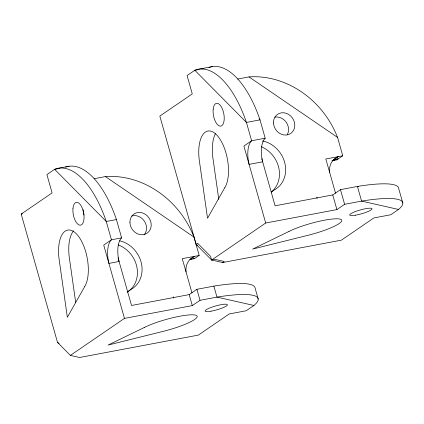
<?xml version="1.0" encoding="UTF-8"?>
<svg xmlns="http://www.w3.org/2000/svg" width="424" height="424" viewBox="0 0 424 424"><rect width="100%" height="100%" fill="white"/><g stroke="black" fill="none" stroke-linecap="round" stroke-linejoin="round"><path stroke-width="0.64" d="M70.41 355.397L124.471 318.387L192.295 305.598L200.017 300.314L216.971 297.113A87.031 15.11 -15.8 0 1 253.907 305.471L246.185 310.76L229.23 313.956L198.337 335.103L79.643 357.485L70.41 355.397L57.5 342.359L21.2 214.067L52.088 192.92L46.905 174.593L54.627 169.309L59.715 168.349M264.163 138.908L265.191 138.203L260.007 119.875A87.031 39.31 79.3 0 0 208.974 67.485M332.607 160.728L334.154 159.673L338.119 158.926L336.354 159.133M237.694 79.039L248.999 76.908L337.568 137.424L342.751 155.751L338.156 156.684L331.976 160.913L334.218 160.256L335.766 159.196L333.524 159.859M342.751 155.751L336.577 159.981L334.218 160.256M190.583 259.35L194.552 258.598L199.185 255.428L193.996 237.101L105.428 176.58L94.123 178.716M197.764 245.491L196.137 244.378L197.679 243.323L210.59 256.361L211.624 260.023L265.684 223.019L336.9 209.589L344.622 204.304L361.582 201.103L398.512 209.461L390.79 214.751L373.836 217.947L341.399 240.154L222.706 262.536L211.624 260.023L196.137 244.378L159.832 116.091L192.268 93.884L187.085 75.557L194.807 70.273L198.681 69.541M222.706 262.536L224.248 261.476L215.016 259.387L211.624 260.023M261.762 158.656L275.102 205.799L332.75 194.929L340.477 189.639L357.432 186.443A87.031 15.11 -15.8 0 1 398.65 188.383L402.8 203.043M118.01 257.697L131.53 305.476L189.184 294.606L196.906 289.316L213.86 286.121A87.031 15.11 -15.8 0 1 255.084 288.06L258.195 299.058M271.259 191.993L273.984 190.143A27.078 23.696 55.6 0 0 284.912 163.388A27.078 23.696 55.6 0 0 262.551 140.959M127.142 292.035L130.417 289.815A27.078 23.696 55.6 0 0 141.42 263.405A27.078 23.696 55.6 0 0 119.637 240.774M192.194 258.873L189.952 259.53L194.589 256.361L199.185 255.428M199.116 69.123L212.678 66.563M201.909 68.932L203.202 68.688M58.936 168.158L69.112 166.24M21.2 214.067L22.493 213.823M116.436 219.547L106.26 221.466A87.031 39.31 79.3 0 0 54.627 169.309L106.26 221.466L111.448 239.793A21.11 9.535 79.3 0 0 108.91 263.41L119.086 261.491A21.11 9.535 79.3 0 1 121.624 237.875L116.436 219.547A87.031 39.31 79.3 0 0 65.402 167.157M121.624 237.875L111.448 239.793L103.726 245.083L124.471 318.387M193.371 258.735L194.552 258.598M358.704 186.73L357.432 186.443L361.582 201.103A87.031 15.11 -15.8 0 1 398.512 209.461M253.907 305.471L216.971 297.113L213.86 286.121M57.5 342.359L59.122 343.461M259.075 118.932L260.007 119.875L246.439 122.43A87.031 39.31 79.3 0 0 194.807 70.273L246.439 122.43L251.628 140.757A21.11 9.535 79.3 0 0 249.089 164.374L262.652 161.814A21.11 9.535 79.3 0 1 265.191 138.203L251.628 140.757L243.906 146.047L265.684 223.019M329.628 172.277L325.796 158.952L338.156 156.684A17.093 14.962 55.6 0 0 329.628 172.277L335.543 193.27M186.062 271.954L182.23 258.624L194.589 256.361A17.093 14.962 55.6 0 0 186.062 271.954L191.977 292.947M340.477 189.639L344.622 204.304M332.75 194.929L336.9 209.589M316.776 197.112L317.136 198.379M196.906 289.316L200.017 300.314M189.184 294.606L192.295 305.598M173.209 296.789L173.564 298.051M218.773 199.344L213.113 159.488A30.947 13.976 79.3 0 1 215.434 133.724M75.668 302.286L69.541 259.159A30.947 13.976 79.3 0 1 73.575 230.847M261.37 146.736A27.078 23.696 55.6 0 1 278.796 167.888A27.078 23.696 55.6 0 1 271.429 191.971M248.999 76.908A87.031 76.161 55.6 0 1 337.568 137.424M274.842 117.135A11.602 10.155 55.6 0 1 286.163 122.149A11.602 10.155 55.6 0 1 287.35 134.551M118.206 244.908A27.078 23.696 55.6 0 1 136.931 267.258A27.078 23.696 55.6 0 1 127.386 292.056M105.428 176.58A87.031 76.161 55.6 0 1 193.996 237.101M84.01 215A11.602 5.242 79.3 0 1 83.104 209.657M131.774 216.012A11.602 10.155 55.6 0 1 144.483 221.27A11.602 10.155 55.6 0 1 144.075 234.928M84.662 286.635L67.352 317.269L59.365 261.078A30.947 13.976 79.3 0 1 76.32 233.783A30.947 13.976 79.3 0 1 84.662 286.635M224.842 187.599L207.532 218.233L199.545 162.042A30.947 13.976 79.3 0 1 216.5 134.747A30.947 13.976 79.3 0 1 224.842 187.599M288.993 231.43L252.667 249.073L307.082 235.527A30.947 5.374 -15.8 0 0 339.921 219.081A30.947 5.374 -15.8 0 0 288.993 231.43M144.383 327.439L108.062 345.083L162.477 331.536A30.947 5.374 -15.8 0 0 195.31 315.09A30.947 5.374 -15.8 0 0 144.383 327.439M273.501 122.907A11.602 10.155 55.6 0 0 289.772 134.026A11.602 10.155 55.6 0 0 289.126 114.766A11.602 10.155 55.6 0 0 273.501 122.907M355.651 215.159A11.602 2.014 -15.8 0 0 372.028 208.741A11.602 2.014 -15.8 0 0 354.899 211.746A11.602 2.014 -15.8 0 0 355.651 215.159M213.177 109.18A11.602 5.242 79.3 0 0 220.459 126.151A11.602 5.242 79.3 0 0 222.319 108.798A11.602 5.242 79.3 0 0 213.177 109.18M129.93 222.584A11.602 10.155 55.6 0 0 146.201 233.704A11.602 10.155 55.6 0 0 145.554 214.443A11.602 10.155 55.6 0 0 129.93 222.584M211.046 311.168A11.602 2.014 -15.8 0 0 227.423 304.75A11.602 2.014 -15.8 0 0 210.293 307.755A11.602 2.014 -15.8 0 0 211.046 311.168M72.997 208.216A11.602 5.242 79.3 0 0 80.279 225.186A11.602 5.242 79.3 0 0 82.145 207.834A11.602 5.242 79.3 0 0 72.997 208.216"/></g></svg>
